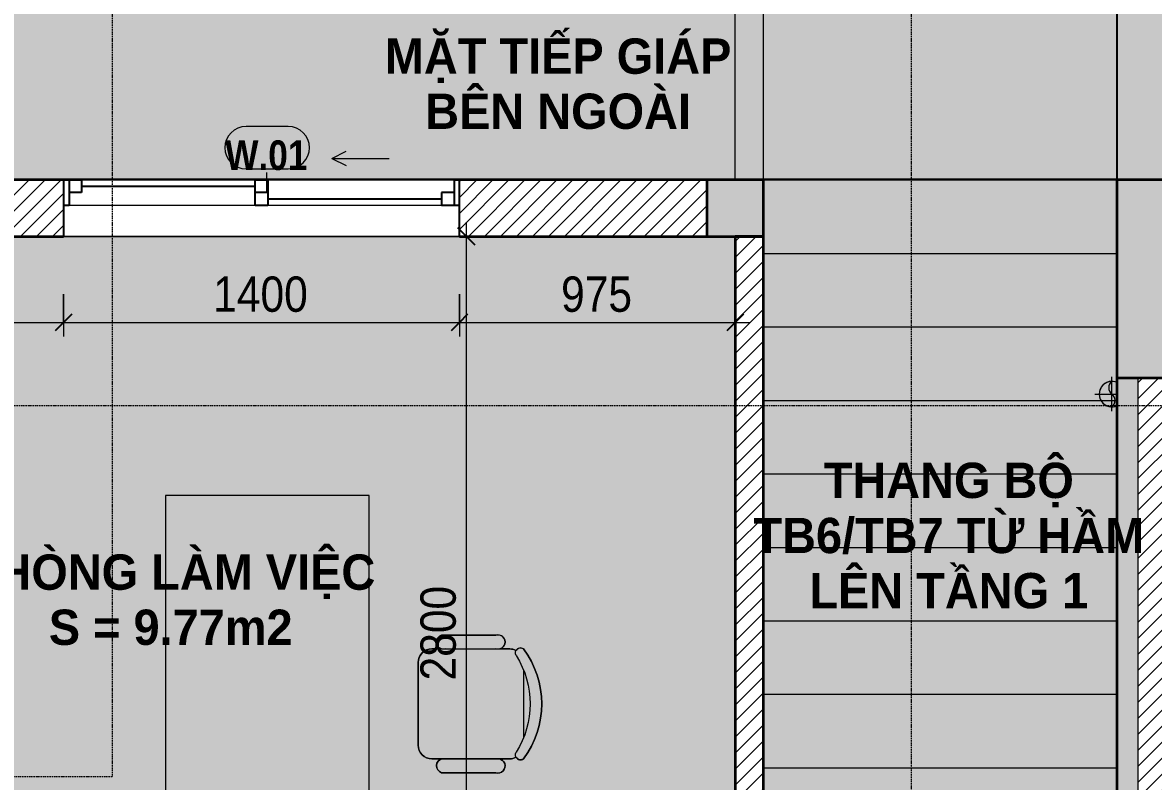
# Model space of a CAD drawing. Header units: millimetres. Extents: x 66631 to 260610, y 416 to 78637.
# Drawn here: x 73308 to 77306, y 42409 to 45094 of the extents above; entities that cross this region are included whole.
import ezdxf

# ---------------------------------------------------------------- set-up
doc = ezdxf.new("R2010")
doc.units = ezdxf.units.MM
for name, pattern in [('Dash Dot 3_16_', [7.9375, 4.7625, -1.5875, 0, -1.5875]), ('Grid Line', [22.225, 12.7, -3.175, 3.175, -3.175]), ('IMPORT-CENTER _3_', [10.16, 6.35, -1.27, 1.27, -1.27])]:
    doc.linetypes.add(name, pattern=pattern)
for name, color, linetype, lineweight in [('0-1', 7, 'Continuous', 5), ('A-ANNO-DIMS', 211, 'Continuous', 9), ('A-ANNO-DIMS-50', 211, 'Continuous', 9), ('A-DETL-GENF-1', 7, 'Continuous', 18), ('A-DETL-GENF-5', 9, 'Continuous', 18), ('A-DETL-MEDM', 33, 'Continuous', 35), ('A-DETL-THIN', 151, 'Continuous', 18), ('A-FLOR', 192, 'Continuous', 18), ('A-GLAZ', 151, 'Continuous', 18), ('A-GLAZ-3', 151, 'Continuous', 25), ('A-GLAZ-IDEN', 152, 'Continuous', 9), ('A-WALL-2', 250, 'Continuous', 35), ('A-WALL-4', 254, 'Continuous', 35), ('A-WALL-5', 113, 'Continuous', 35), ('A-WALL-PATT-1', 9, 'Continuous', 18), ('A-WALL-PATT-2', 111, 'Continuous', 18), ('G-ANNO-SYMB-1', 111, 'Dash Dot 3_16_', 18), ('G-ANNO-TEXT-1', 7, 'Continuous', 9), ('G-IMPT', 8, 'Continuous', 18), ('G-IMPT-2', 8, 'Continuous', 25), ('G-IMPT-3', 8, 'IMPORT-CENTER _3_', 18), ('I-FURN', 30, 'Continuous', 18), ('I-FURN-1', 253, 'Continuous', 18), ('M-EQPM', 50, 'Continuous', 18), ('S-COLS', 52, 'Continuous', 18), ('S-COLS-7', 52, 'Continuous', 35), ('S-GRID-1', 1, 'Grid Line', 9), ('S-STRS', 31, 'Continuous', 18)]:
    doc.layers.add(name, color=color, linetype=linetype, lineweight=lineweight)
doc.layers.add('A-DETL-GENF-2', color=7, linetype='Continuous', lineweight=18, transparency=0.2)
doc.styles.add('Arial_B', font='arialbd.ttf', dxfattribs={"width": 0.95, "height": 125})
doc.styles.add('Arial_B_2', font='arialbd.ttf', dxfattribs={"width": 0.85, "height": 105})
doc.styles.add('UTM Avo', font='', dxfattribs={"width": 0.9, "height": 125})
doc.styles.get('UTM Avo').set_extended_font_data('UTM Avo')
doc.dimstyles.new('1_Dim_chi_tiet_2_5', dxfattribs={"dimscale": 304.8, "dimtxt": 124.912619, "dimasz": 0.19685, "dimexe": 0.164042, "dimexo": 0.0625, "dimgap": 0.016404, "dimtad": 1, "dimdec": 0, "dimrnd": 5, "dimzin": 0, "dimdsep": 46, "dimtxsty": 'UTM Avo', "dimblk1": 'OBLIQUE', "dimblk2": 'OBLIQUE', "dimsah": 1, "dimcen": 0.09, "dimdle": 0.164042, "dimazin": 0, "dimtfac": 1, "dimtdec": 4, "dimtix": 1, "dimtmove": 0, "dimatfit": 3, "dimfxl": 0.328084, "dimfxlon": 1, "dimtvp": 1, "dimtolj": 1, "dimtzin": 0, "dimarcsym": 2})
pattern_1 = [(45, (0, 0), (-28.284271, 28.284271), [])]

# ---------------------------------------------------------------- blocks, each defined once
blk = doc.blocks.new('NCV_TKTC_KET CAU_rvt-1-TKCS_CĂN HỘ LOẠI 1B - MẶT BẰNG')
at = {"layer": 'S-COLS'}
for p, q in [((77527.6, 44536.9), (77177.6, 44536.9)), ((77177.6, 44536.9), (77177.6, 43837))]:
    blk.add_line(p, q, dxfattribs=at)
blk = doc.blocks.new('BAN LV A - BAN LV A_dwg_ban hoc2-348006-TKCS_CĂN HỘ LOẠI 1B - MẶT BẰNG')
at = {"layer": 'I-FURN'}
for p, q in [((145.8, 437.4), (-145.8, 437.4)), ((-194.4, 388.8), (-194.4, 113.4)), ((194.4, 113.4), (194.4, 388.8)), ((-243, 354.4), (-243, 162)), ((194.4, 351.4), (194.4, 150.8)), ((243.7, 162), (243.7, 354.4)), ((-120.5, 64.8), (120.5, 64.8))]:
    blk.add_line(p, q, dxfattribs=at)
at = {"layer": 'I-FURN', "flags": 128}
blk.add_lwpolyline([(-737.8, 610.5), (-737.8, 1330.5), (-154.9, 1330.5), (762.2, 1330.5), (762.2, 610.5)], close=True, dxfattribs=at)
at = {"layer": 'I-FURN'}
for centre, radius, start, end in [((-145.8, 388.8), 48.6, 90, 180), ((145.8, 388.8), 48.6, 360, 90), ((-218.7, 347.3), 25.3, 343.7398, 163.7398), ((219.4, 347.3), 25.3, 16.2602, 170.7054), ((-218.7, 154.9), 25.3, 163.7398, 16.2602), ((219.4, 154.9), 25.3, 189.2946, 16.2602), ((-180.2, 75.4), 17.8, 57.9726, 216.6901), ((-145.8, 113.4), 48.6, 180, 207.5844), ((0, 359.3), 318.2, 237.5758, 302.4242), ((180.2, 75.4), 17.8, 323.3099, 122.0274), ((145.8, 113.4), 48.6, 332.4156, 0), ((0, 324), 324, 233.1301, 306.8699)]:
    blk.add_arc(centre, radius, start, end, dxfattribs=at)
blk = doc.blocks.new('BAN LV A - BAN LV A_dwg-348005-TKCS_CĂN HỘ LOẠI 1B - MẶT BẰNG')
at = {"extrusion": (0, 0, -1), "zscale": -1, "rotation": 180}
blk.add_blockref('BAN LV A - BAN LV A_dwg_ban hoc2-348006-TKCS_CĂN HỘ LOẠI 1B - MẶT BẰNG', (-729, 1383.7), dxfattribs=at)
blk = doc.blocks.new('BAN LV A - BAN LV A-348231-TKCS_CĂN HỘ LOẠI 1B - MẶT BẰNG')
at = {"layer": 'I-FURN-1'}
for p, q in [((534.6, 1270.3), (534.6, 1235.9)), ((923.4, 1232.9), (923.4, 1270.3)), ((486, 1221.7), (486, 1029.3)), ((972.7, 1029.3), (972.7, 1221.7)), ((534.6, 1029.3), (534.6, 994.9)), ((923.4, 994.9), (923.4, 1032.3)), ((583.2, 946.3), (874.8, 946.3)), ((1491.2, 773.2), (-8.8, 773.2)), ((-8.8, 773.2), (-8.8, 53.2)), ((1491.2, 53.2), (1491.2, 773.2)), ((-8.8, 53.2), (1491.2, 53.2))]:
    blk.add_line(p, q, dxfattribs=at)
for centre, radius, start, end in [((729, 1059.7), 324, 53.1301, 126.8699), ((548.9, 1308.3), 17.8, 143.3099, 240.596), ((583.2, 1270.3), 48.6, 152.4156, 180), ((909.2, 1308.3), 17.8, 299.404, 36.6901), ((874.8, 1270.3), 48.6, 360, 27.5844), ((510.3, 1228.8), 25.3, 16.2602, 196.2602), ((948.4, 1228.8), 25.3, 343.7398, 170.7054), ((510.3, 1036.4), 25.3, 196.2602, 343.7398), ((948.4, 1036.4), 25.3, 189.2946, 343.7398), ((583.2, 994.9), 48.6, 180, 270), ((874.8, 994.9), 48.6, 270, 360)]:
    blk.add_arc(centre, radius, start, end, dxfattribs=at)
blk.add_blockref('BAN LV A - BAN LV A_dwg-348005-TKCS_CĂN HỘ LOẠI 1B - MẶT BẰNG', (0, 0))
blk = doc.blocks.new('NCV_TKTC_TANG 1_rvt-1-TKCS_CĂN HỘ LOẠI 1B - MẶT BẰNG')
at = {"layer": 'A-WALL-PATT-1'}
h = blk.add_hatch(dxfattribs=at)
h.set_pattern_fill('FP_1', color=256, style=0, pattern_type=2)
h.set_pattern_definition(pattern_1)
h.paths.add_polyline_path([(75840.1, 41536.9), (75927.6, 41536.9), (75927.6, 44336.6), (75827.6, 44336.6), (75827.6, 41536.9)])
at = {"layer": 'A-WALL-2'}
for p, q in [((75827.6, 44336.6), (75827.6, 41536.9)), ((75927.6, 44336.6), (75827.6, 44336.6))]:
    blk.add_line(p, q, dxfattribs=at)
at = {"layer": 'A-WALL-4'}
blk.add_line((75927.6, 41687.4), (75927.6, 44336.6), dxfattribs=at)
at = {"layer": 'I-FURN-1', "rotation": 269.9999999999997}
blk.add_blockref('BAN LV A - BAN LV A-348231-TKCS_CĂN HỘ LOẠI 1B - MẶT BẰNG', (73759.8, 43412.2), dxfattribs=at)
blk = doc.blocks.new('1_FAMILY RVT - W01-WxH 1400x1400xmm-389822-TKCS_CĂN HỘ LOẠI 1B - MẶT BẰNG')
at = {"layer": 'A-GLAZ'}
for p, q in [((248.4, 172.39), (299.2, 197.79)), ((248.4, 172.39), (299.2, 146.99)), ((248.4, 172.39), (451.6, 172.39)), ((700, 96.19), (-700, 96.19)), ((-636.5, 96.19), (-22.225, 96.19)), ((22.225, 96.19), (680.95, 96.19)), ((-680.95, 7.29), (-22.225, 7.29)), ((22.225, 7.29), (636.5, 7.29)), ((-700, -103.81), (700, -103.81))]:
    blk.add_line(p, q, dxfattribs=at)
at = {"layer": 'A-GLAZ-3'}
for p, q in [((-700, 96.19), (-700, -103.81)), ((-700, 96.19), (-636.5, 96.19)), ((-680.95, 96.19), (-680.95, 7.29)), ((-636.5, 96.19), (-636.5, 51.74)), ((-22.225, 7.29), (-22.225, 96.19)), ((-22.225, 96.19), (22.225, 96.19)), ((22.225, 96.19), (22.225, 7.29)), ((680.95, 96.19), (700, 96.19)), ((680.95, 96.19), (680.95, 7.29)), ((700, -103.81), (700, 96.19)), ((-636.5, 51.74), (-680.95, 51.74)), ((-636.5, 73.965), (-22.225, 73.965)), ((22.225, 51.74), (-22.225, 51.74)), ((636.5, 51.74), (636.5, 7.29)), ((680.95, 51.74), (636.5, 51.74)), ((-700, 7.29), (-680.95, 7.29)), ((-22.225, 7.29), (22.225, 7.29)), ((22.225, 29.515), (636.5, 29.515)), ((636.5, 7.29), (700, 7.29))]:
    blk.add_line(p, q, dxfattribs=at)
blk = doc.blocks.new('TKTC_XREF_251221_MB TANG 1 - TKTC_XREF_260130_MB TANG 1_dwg_$cc-V9-TKCS_CĂN HỘ LOẠI 1B - MẶT BẰNG')
at = {"layer": 'G-IMPT'}
for centre, radius, start, end in [((0, 0), 0.5, 65.2673, 294.0537), ((0, 0), 0.5, 90, 270), ((0.188, 0.25), 0.313, 126.8699, 233.1301), ((-0.188, -0.25), 0.313, 306.8699, 53.1301)]:
    blk.add_arc(centre, radius, start, end, dxfattribs=at)
at = {"layer": 'G-IMPT-3'}
for p, q in [((0, -0.673), (0, 0.673)), ((-0.673, 0), (0.199, 0))]:
    blk.add_line(p, q, dxfattribs=at)
blk = doc.blocks.new('TKTC_XREF_251221_MB TANG 1 - TKTC_XREF_260130_MB TANG 1_dwg-4202109-TKCS_CĂN HỘ LOẠI 1B - MẶT BẰNG')
at = {"layer": 'G-IMPT-2', "flags": 128}
blk.add_lwpolyline([(-125623.7, -355607.7), (-125974.1, -355607.7), (-125974.1, -356807.7), (-130699.1, -356807.7)], dxfattribs=at)
at = {"xscale": 90.00000000005114, "yscale": 90.00000000005114, "zscale": 90.00000000005114, "rotation": 0.304717521727566}
blk.add_blockref('TKTC_XREF_251221_MB TANG 1 - TKTC_XREF_260130_MB TANG 1_dwg_$cc-V9-TKCS_CĂN HỘ LOẠI 1B - MẶT BẰNG', (-125992, -357567.4), dxfattribs=at)
blk = doc.blocks.new('TKTC_XREF_251221_MB TANG 1 - TKTC_XREF_251221_MB TANG 1-2038492-TKCS_CĂN HỘ LOẠI 1B - MẶT BẰNG')
blk.add_blockref('TKTC_XREF_251221_MB TANG 1 - TKTC_XREF_260130_MB TANG 1_dwg-4202109-TKCS_CĂN HỘ LOẠI 1B - MẶT BẰNG', (169499.1, 384109.7))
blk = doc.blocks.new('DIMBLOCK11-TKCS_CĂN HỘ LOẠI 1B - MẶT BẰNG')
at = {"layer": 'A-ANNO-DIMS-50'}
for p, q in [((74876.8, 41486.9), (74876.8, 44387.4)), ((74776.8, 44337.4), (74926.8, 44337.4)), ((74876.8, 44337.4), (74776.8, 44337.4)), ((74776.8, 41536.9), (74926.8, 41536.9)), ((74876.8, 41536.9), (74776.8, 41536.9))]:
    blk.add_line(p, q, dxfattribs=at)
at = {"layer": 'A-ANNO-DIMS-50', "lineweight": 25}
for p, q in [((74876.8, 44337.4), (74846.8, 44367.4)), ((74876.8, 44337.4), (74906.8, 44307.4)), ((74876.8, 41536.9), (74846.8, 41566.9)), ((74876.8, 41536.9), (74906.8, 41506.9))]:
    blk.add_line(p, q, dxfattribs=at)
at = {"layer": 'A-ANNO-DIMS-50', "color": 0, "insert": (74714.4, 42766), "char_height": 125, "width": 410.824, "attachment_point": 1, "rotation": 90, "line_spacing_factor": 1.110334, "style": 'UTM Avo'}
blk.add_mtext('2800', dxfattribs=at)
blk = doc.blocks.new('_Oblique')
at = {"color": 0, "linetype": 'ByBlock', "lineweight": -2}
blk.add_line((-0.5, -0.5), (0.5, 0.5), dxfattribs=at)
blk = doc.blocks.new('DIMBLOCK48-TKCS_CĂN HỘ LOẠI 1B - MẶT BẰNG')
at = {"layer": 'A-ANNO-DIMS-50'}
for p, q in [((72337.6, 44133), (72337.6, 43983)), ((72337.6, 44033), (72337.6, 44133)), ((73452.6, 44133), (73452.6, 43983)), ((73452.6, 44033), (73452.6, 44133)), ((72287.6, 44033), (73452.6, 44033))]:
    blk.add_line(p, q, dxfattribs=at)
at = {"layer": 'A-ANNO-DIMS-50', "lineweight": 25}
for p, q in [((72337.6, 44033), (72307.6, 44003)), ((72337.6, 44033), (72367.6, 44063)), ((73452.6, 44033), (73422.6, 44003)), ((73452.6, 44033), (73482.6, 44063))]:
    blk.add_line(p, q, dxfattribs=at)
at = {"layer": 'A-ANNO-DIMS-50', "color": 0, "insert": (72723.9, 44195.4), "char_height": 125, "width": 410.824, "attachment_point": 1, "line_spacing_factor": 1.110334, "style": 'UTM Avo'}
blk.add_mtext('1115', dxfattribs=at)
blk = doc.blocks.new('DIMBLOCK49-TKCS_CĂN HỘ LOẠI 1B - MẶT BẰNG')
at = {"layer": 'A-ANNO-DIMS-50'}
for p, q in [((73452.6, 44133), (73452.6, 43983)), ((73452.6, 44033), (73452.6, 44133)), ((74852.6, 44133), (74852.6, 43983)), ((74852.6, 44033), (74852.6, 44133)), ((73452.6, 44033), (74852.6, 44033))]:
    blk.add_line(p, q, dxfattribs=at)
at = {"layer": 'A-ANNO-DIMS-50', "lineweight": 25}
for p, q in [((73452.6, 44033), (73422.6, 44003)), ((73452.6, 44033), (73482.6, 44063)), ((74852.6, 44033), (74822.6, 44003)), ((74852.6, 44033), (74882.6, 44063))]:
    blk.add_line(p, q, dxfattribs=at)
at = {"layer": 'A-ANNO-DIMS-50', "color": 0, "insert": (73981.4, 44195.4), "char_height": 125, "width": 410.824, "attachment_point": 1, "line_spacing_factor": 1.110334, "style": 'UTM Avo'}
blk.add_mtext('1400', dxfattribs=at)
blk = doc.blocks.new('DIMBLOCK50-TKCS_CĂN HỘ LOẠI 1B - MẶT BẰNG')
at = {"layer": 'A-ANNO-DIMS-50'}
for p, q in [((74852.6, 44133), (74852.6, 43983)), ((74852.6, 44033), (74852.6, 44133)), ((75827.6, 44133), (75827.6, 43983)), ((75827.6, 44033), (75827.6, 44133)), ((74852.6, 44033), (75877.6, 44033))]:
    blk.add_line(p, q, dxfattribs=at)
at = {"layer": 'A-ANNO-DIMS-50', "lineweight": 25}
for p, q in [((74852.6, 44033), (74822.6, 44003)), ((74852.6, 44033), (74882.6, 44063)), ((75827.6, 44033), (75797.6, 44003)), ((75827.6, 44033), (75857.6, 44063))]:
    blk.add_line(p, q, dxfattribs=at)
at = {"layer": 'A-ANNO-DIMS-50', "color": 0, "insert": (75211.7, 44195.4), "char_height": 125, "width": 308.118, "attachment_point": 1, "line_spacing_factor": 1.110334, "style": 'UTM Avo'}
blk.add_mtext('975', dxfattribs=at)
blk = doc.blocks.new('SSA-WINDOW TAG - 10-2062020-TKCS_CĂN HỘ LOẠI 1B - MẶT BẰNG')
at = {"layer": 'A-GLAZ-IDEN'}
for p, q in [((1.296875, 1.5), (-1.6875, 1.5)), ((-1.6875, -1.5), (1.296875, -1.5))]:
    blk.add_line(p, q, dxfattribs=at)
for centre, start, end in [((-1.6875, 0), 90, 270), ((1.296875, 0), 270, 90)]:
    blk.add_arc(centre, 1.5, start, end, dxfattribs=at)

msp = doc.modelspace()

# ---------------------------------------------------------------- hatches: boundary and pattern name
at = {"layer": 'A-DETL-GENF-1'}
msp.add_hatch(color=256, dxfattribs=at).paths.add_polyline_path([(75027.6, 41536.9), (75827.6, 41536.9), (75827.6, 44336.9), (72337.6, 44336.6), (72337.6, 41536.9), (74533, 41536.9)])
at = {"layer": 'A-DETL-GENF-2'}
h = msp.add_hatch(color=256, dxfattribs=at)
h.paths.add_polyline_path([(73233.5, 34837.4), (78108.6, 34837.4), (78147.4, 34842.5), (78183.6, 34857.5), (78214.7, 34881.3), (78238.5, 34912.4), (78253.5, 34948.5), (78258.6, 34987.4), (78258.6, 46367.4), (78253.5, 46406.3), (78238.5, 46442.4), (78214.7, 46473.5), (78183.6, 46497.4), (78147.4, 46512.3), (78108.6, 46517.4), (68502.6, 46517.4), (68463.7, 46512.3), (68427.6, 46497.4), (68396.5, 46473.5), (68372.7, 46442.4), (68357.7, 46406.3), (68352.6, 46367.4), (68352.6, 34987.4), (68357.7, 34948.5), (68372.7, 34912.4), (68396.5, 34881.3), (68427.6, 34857.5), (68463.7, 34842.5), (68502.6, 34837.4), (73207.6, 34837.4)])
h.paths.add_polyline_path([(69052.6, 35537.4), (69052.6, 35537.4), (69052.6, 39236.9), (68952.6, 39237.4), (68952.6, 40536.9), (69052.6, 40536.9), (69052.6, 43836.9), (68977.6, 43837.4), (68977.6, 44537), (69052.6, 44537.4), (69052.6, 45737.4), (72452.6, 45736.9), (72452.6, 44537.4), (75927.6, 44536.9), (75927.6, 41687.4), (77252.6, 41687.4), (77252.6, 43836.9), (77177.6, 43837), (77177.6, 44536.9), (77527.6, 44536.8), (77527.6, 43836.9), (77452.6, 43836.9), (77452.6, 40536.9), (77527.6, 40536.9), (77527.6, 39236.9), (77452.6, 39236.9), (77452.6, 35537.4), (69252.6, 35537.4)])
at = {"layer": 'A-DETL-GENF-5'}
h = msp.add_hatch(dxfattribs=at)
h.set_pattern_fill('FP_3', color=256, style=0, pattern_type=2)
h.set_pattern_definition([(50, (0, 0), (364.3679, -31.8783), [38.1, -419.1]), (355, (0, 0), (-70.4859, 382.1133), [30.48, -335.28]), (100.451, (30.36, -2.66), (293.885, 350.2334), [32.38, -356.18]), (46.184, (0, 101.6), (542.1585, -84.0858), [57.15, -628.65]), (96.636, (45.2, 94.6), (474.805, 494.8554), [48.57, -534.27]), (351.184, (0, 101.6), (474.8102, 494.85), [45.72, -502.92]), (21, (50.8, 76.2), (303.2285, -204.5305), [38.1, -419.1]), (326, (50.8, 76.2), (123.6039, 368.376), [30.48, -335.28]), (71.451, (76.07, 59.16), (426.8341, 163.8427), [32.38, -356.18]), (37.5, (0, 0), (6.17665, 169.11015), [3.353, -327.863, 3.353, -337.007, -336.55]), (37.5, (0, 0), (6.17665, 169.11015), [-671.576, 3.353, -333.197]), (7.5, (0, 0), (133.63888, 200.3615), [3.353, -190.703, 3.353, -320.243, -128.27]), (7.5, (0, 0), (133.63888, 200.3615), [-517.652, 3.353, -124.917]), (327.5, (-113.28, 0), (271.18182, -11.45836), [3.353, -123.647, 3.353, -392.887, -525.78]), (327.5, (-113.28, 0), (271.18182, -11.45836), [-523.24, 3.353, -522.427]), (317.5, (-164.08, 0), (296.2585, 50.85285), [3.353, -161.747, 3.353, -259.791, -373.38]), (317.5, (-164.08, 0), (296.2585, 50.85285), [-428.244, 3.353, -370.027]), (45, (0, 0), (-125.7236, 125.7236), []), (45, (0, 190.5), (-125.7236, 125.7236), [])])
h.paths.add_polyline_path([(69052.6, 35537.4), (69252.6, 35537.4), (69252.6, 35737.4), (69052.6, 35736.9), (69052.6, 35537.4)])
h.paths.add_polyline_path([(73277.6, 36537.8), (73277.6, 36736.9), (73077.6, 36736.9), (73077.6, 36537.8), (73233.5, 36537.8)])
h.paths.add_polyline_path([(77177.6, 36537.8), (77377.6, 36537.8), (77377.6, 36737.8), (77177.6, 36737.8), (77177.6, 36726.8)])
h.paths.add_polyline_path([(72319.9, 37936.9), (72427.6, 37936.9), (72427.6, 38036.9), (72227.6, 38036.9), (72227.6, 37936.9)])
h.paths.add_polyline_path([(77452.6, 39236.9), (77527.6, 39236.9), (77527.6, 40535.7), (77177.6, 40535.7), (77177.6, 39236.9), (77377.6, 39236.9)])
h.paths.add_polyline_path([(68977.6, 39237.4), (69352.6, 39237.4), (69352.6, 40536.9), (68952.6, 40536.9), (68952.6, 39237.4)])
h.paths.add_polyline_path([(75927.9, 40336.9), (75927.6, 40436.9), (75727.9, 40436.9), (75727.9, 40336.9), (75927.6, 40336.9)])
h.paths.add_polyline_path([(72231.7, 40336.9), (72427.6, 40336.9), (72427.6, 40436.9), (72227.6, 40436.9), (72227.6, 40336.9)])
h.paths.add_polyline_path([(75869.6, 41436.9), (75927.6, 41436.9), (75927.6, 41536.9), (75727.9, 41536.9), (75727.9, 41436.9), (75827.6, 41436.9)])
h.paths.add_polyline_path([(72427.6, 41436.9), (72427.6, 41536.9), (72227.6, 41536.9), (72227.6, 41436.9), (72327.6, 41436.9)])
h.paths.add_polyline_path([(77177.6, 43836.9), (77527.6, 43836.9), (77527.6, 44536.9), (77177.6, 44536.9), (77177.6, 43837)])
h.paths.add_polyline_path([(69329.2, 43837.4), (69329.2, 44536.9), (68977.6, 44536.9), (68978, 43837.4), (69327.6, 43837.4)])
h.paths.add_polyline_path([(75927.6, 44336.9), (75927.6, 44537.4), (75727.6, 44536.9), (75727.6, 44336.9), (75827.6, 44336.9)])
h.paths.add_polyline_path([(72327.6, 44337.4), (72452.6, 44337.4), (72452.6, 44536.9), (72252.6, 44536.9), (72252.6, 44337.4)])
h.paths.add_polyline_path([(72252.6, 45536.9), (72452.6, 45536.9), (72452.6, 45736.1), (72252.6, 45736.1), (72252.6, 45637.4)])
h.paths.add_polyline_path([(69252.6, 45537.4), (69252.6, 45737.4), (69052.6, 45736.9), (69052.6, 45537.4), (69230.2, 45537.4)])
at = {"layer": 'A-WALL-PATT-2'}
h = msp.add_hatch(dxfattribs=at)
h.set_pattern_fill('FP_1', color=256, style=0, pattern_type=2)
h.set_pattern_definition(pattern_1)
h.paths.add_polyline_path([(75727.6, 44336.9), (75727.6, 44536.9), (74852.6, 44536.9), (74852.6, 44336.9)])
h.paths.add_polyline_path([(73452.6, 44336.9), (73452.6, 44536.9), (72452.6, 44536.9), (72452.6, 44336.9), (73233.5, 44336.9)])
h = msp.add_hatch(dxfattribs=at)
h.set_pattern_fill('FP_1', color=256, style=0, pattern_type=2)
h.set_pattern_definition(pattern_1)
h.paths.add_polyline_path([(77377.6, 40535.7), (77377.6, 43836.9), (77252.6, 43836.9), (77252.6, 41687.4), (77177.6, 41687.4), (77177.6, 40535.7)])

# ---------------------------------------------------------------- linework, layer by layer
at = {"layer": 'A-DETL-MEDM'}
for p, q in [((75727.6, 44537.4), (75727.6, 44336.9)), ((75927.6, 44537.4), (75727.6, 44537.4)), ((75927.6, 44336.9), (75927.6, 44537.4)), ((77527.6, 44536.9), (77177.6, 44536.9)), ((77177.6, 44536.9), (77177.6, 43836.9)), ((75727.6, 44336.9), (75927.6, 44336.9)), ((77177.6, 43836.9), (77527.6, 43836.9))]:
    msp.add_line(p, q, dxfattribs=at)
at = {"layer": 'A-DETL-THIN'}
for p, q in [((72452.6, 44537.4), (75727.6, 44537.4)), ((75727.6, 44337.4), (72452.6, 44337.4)), ((75827.6, 41536.9), (75827.6, 44336.9)), ((75927.6, 44336.9), (75927.6, 41687.4)), ((77252.6, 41687.4), (77252.6, 43836.9))]:
    msp.add_line(p, q, dxfattribs=at)
at = {"layer": 'A-FLOR'}
for p, q in [((75927.6, 44537.4), (75927.6, 46517.4)), ((75827.6, 44537.4), (75827.6, 46337.4)), ((77177.6, 44536.9), (75927.6, 44536.9))]:
    msp.add_line(p, q, dxfattribs=at)
at = {"layer": 'A-GLAZ-IDEN'}
msp.add_line((74171.3, 44492.3), (74171.3, 44563.9), dxfattribs=at)
at = {"layer": 'A-WALL-5'}
for p, q in [((73452.6, 44536.9), (72452.6, 44536.9)), ((75727.6, 44536.9), (74852.6, 44536.9)), ((72452.6, 44336.9), (73452.6, 44336.9)), ((74852.6, 44336.9), (75727.6, 44336.9)), ((77177.6, 43836.9), (77177.6, 40535.7))]:
    msp.add_line(p, q, dxfattribs=at)
at = {"layer": 'G-ANNO-SYMB-1'}
for p, q in [((73624.4, 47337.3), (73624.4, 42425.5)), ((76450.4, 47337.3), (76450.4, 33917.1)), ((79214.3, 43737.8), (67354.8, 43737.8)), ((73624.4, 42425.5), (73203.6, 42425.5))]:
    msp.add_line(p, q, dxfattribs=at)
at = {"layer": 'S-COLS-7'}
msp.add_line((75927.6, 44336.9), (75927.6, 44536.9), dxfattribs=at)
at = {"layer": 'S-GRID-1'}
msp.add_line((77671.5, 44536.9), (68826.8, 44536.9), dxfattribs=at)
at = {"layer": 'S-STRS'}
for p, q in [((75927.6, 44536.9), (77177.6, 44536.9)), ((75927.6, 44276.9), (77177.6, 44276.9)), ((75927.6, 44016.9), (77177.6, 44016.9)), ((75927.6, 43756.9), (77177.6, 43756.9)), ((75927.6, 43496.9), (77177.6, 43496.9)), ((75927.6, 43236.9), (77177.6, 43236.9)), ((75927.6, 42976.9), (77177.6, 42976.9)), ((75927.6, 42716.9), (77177.6, 42716.9)), ((75927.6, 42456.9), (77177.6, 42456.9))]:
    msp.add_line(p, q, dxfattribs=at)

# ---------------------------------------------------------------- block references
at = {"layer": '0-1'}
for name in ['NCV_TKTC_KET CAU_rvt-1-TKCS_CĂN HỘ LOẠI 1B - MẶT BẰNG', 'NCV_TKTC_TANG 1_rvt-1-TKCS_CĂN HỘ LOẠI 1B - MẶT BẰNG']:
    msp.add_blockref(name, (0, 0), dxfattribs=at)
at = {"layer": 'A-GLAZ'}
msp.add_blockref('1_FAMILY RVT - W01-WxH 1400x1400xmm-389822-TKCS_CĂN HỘ LOẠI 1B - MẶT BẰNG', (74152.6, 44440.7), dxfattribs=at)
at = {"layer": 'A-GLAZ-IDEN', "xscale": 49.99999999999998, "yscale": 49.99999999999998, "zscale": 49.99999999999998}
msp.add_blockref('SSA-WINDOW TAG - 10-2062020-TKCS_CĂN HỘ LOẠI 1B - MẶT BẰNG', (74182.3, 44651.1), dxfattribs=at)
at = {"layer": 'M-EQPM'}
msp.add_blockref('TKTC_XREF_251221_MB TANG 1 - TKTC_XREF_251221_MB TANG 1-2038492-TKCS_CĂN HỘ LOẠI 1B - MẶT BẰNG', (33652.6, 17236.9), dxfattribs=at)

# ---------------------------------------------------------------- texts
at = {"layer": 'A-GLAZ-IDEN', "insert": (74169.4, 44623.8), "char_height": 105, "width": 300.9, "attachment_point": 5, "line_spacing_factor": 0.936439, "style": 'Arial_B_2'}
msp.add_mtext('\\pt2.1252,4.2504,6.37455,8.49975,10.62495,12.75015,14.87535,16.9995,19.1247,21.2499,23.3751,25.5003,27.6255,29.74965,31.87485,34.00005,36.12525,38.25045,40.3746,42.4998,44.625,46.7502,48.8754,50.99955,53.12475,55.24995,57.37515,59.50035,61.6245,63.7497,65.8749,68.0001;W.01', dxfattribs=at)
at = {"layer": 'G-ANNO-TEXT-1', "char_height": 125, "attachment_point": 5, "line_spacing_factor": 0.936439, "style": 'Arial_B'}
for s, insert, width in [('\\pt570,1140,1710,2280,2850,3420,3990,4560,5130,5700,6270,6840,7410,7980,8550,9120,9690,10260,10830,11400,11970,12540,13110,13680,14250,14820,15390,15960,16530,17100,17670,18240;MẶT TIẾP GIÁP\\PBÊN NGOÀI', (75201.2, 44876.7), 1350.9), ('\\pt570,1140,1710,2280,2850,3420,3990,4560,5130,5700,6270,6840,7410,7980,8550,9120,9690,10260,10830,11400,11970,12540,13110,13680,14250,14820,15390,15960,16530,17100,17670,18240;THANG BỘ\\PTB6/TB7 TỪ HẦM LÊN TẦNG 1', (76582.9, 43278), 1439.25), ('\\pt570,1140,1710,2280,2850,3420,3990,4560,5130,5700,6270,6840,7410,7980,8550,9120,9690,10260,10830,11400,11970,12540,13110,13680,14250,14820,15390,15960,16530,17100,17670,18240;PHÒNG LÀM VIỆC\\PS = 9.77m2', (73831.3, 43050.9), 1655.85)]:
    msp.add_mtext(s, dxfattribs=dict(at, insert=insert, width=width))

# ---------------------------------------------------------------- dimensions: what is measured, and where the dimension line sits
at = {"layer": 'A-ANNO-DIMS'}
dim = msp.add_linear_dim(base=(74876.8345, 44337.3629), p1=(74776.8345, 41536.936), p2=(74776.8345, 44337.3629), angle=90, dimstyle='1_Dim_chi_tiet_2_5', override={"dimpost": '<>', "dimfxl": 2800.426822}, dxfattribs=at)
dim.commit()
dim.dimension.update_dxf_attribs({"geometry": 'DIMBLOCK11-TKCS_CĂN HỘ LOẠI 1B - MẶT BẰNG', "text_midpoint": (74807.1495, 42937.1494)})
for base, p1, p2, override, picture, middle in [((73452.6, 44033), (72337.6, 44133), (73452.6, 44133), {"dimpost": '<>', "dimfxl": 1115}, 'DIMBLOCK48-TKCS_CĂN HỘ LOẠI 1B - MẶT BẰNG', (72895.1, 44101.6)), ((74852.6, 44033), (73452.6, 44133), (74852.6, 44133), {"dimpost": '<>', "dimfxl": 1400}, 'DIMBLOCK49-TKCS_CĂN HỘ LOẠI 1B - MẶT BẰNG', (74152.6, 44102.7)), ((75827.6, 44033), (74852.6, 44133), (75827.6, 44133), {"dimpost": '<>', "dimfxl": 974.988106}, 'DIMBLOCK50-TKCS_CĂN HỘ LOẠI 1B - MẶT BẰNG', (75340.1, 44102.6))]:
    dim = msp.add_linear_dim(base=base, p1=p1, p2=p2, dimstyle='1_Dim_chi_tiet_2_5', override=override, dxfattribs=at)
    dim.commit()
    dim.dimension.update_dxf_attribs({"geometry": picture, "text_midpoint": middle})

doc.saveas('drawing.dxf')
